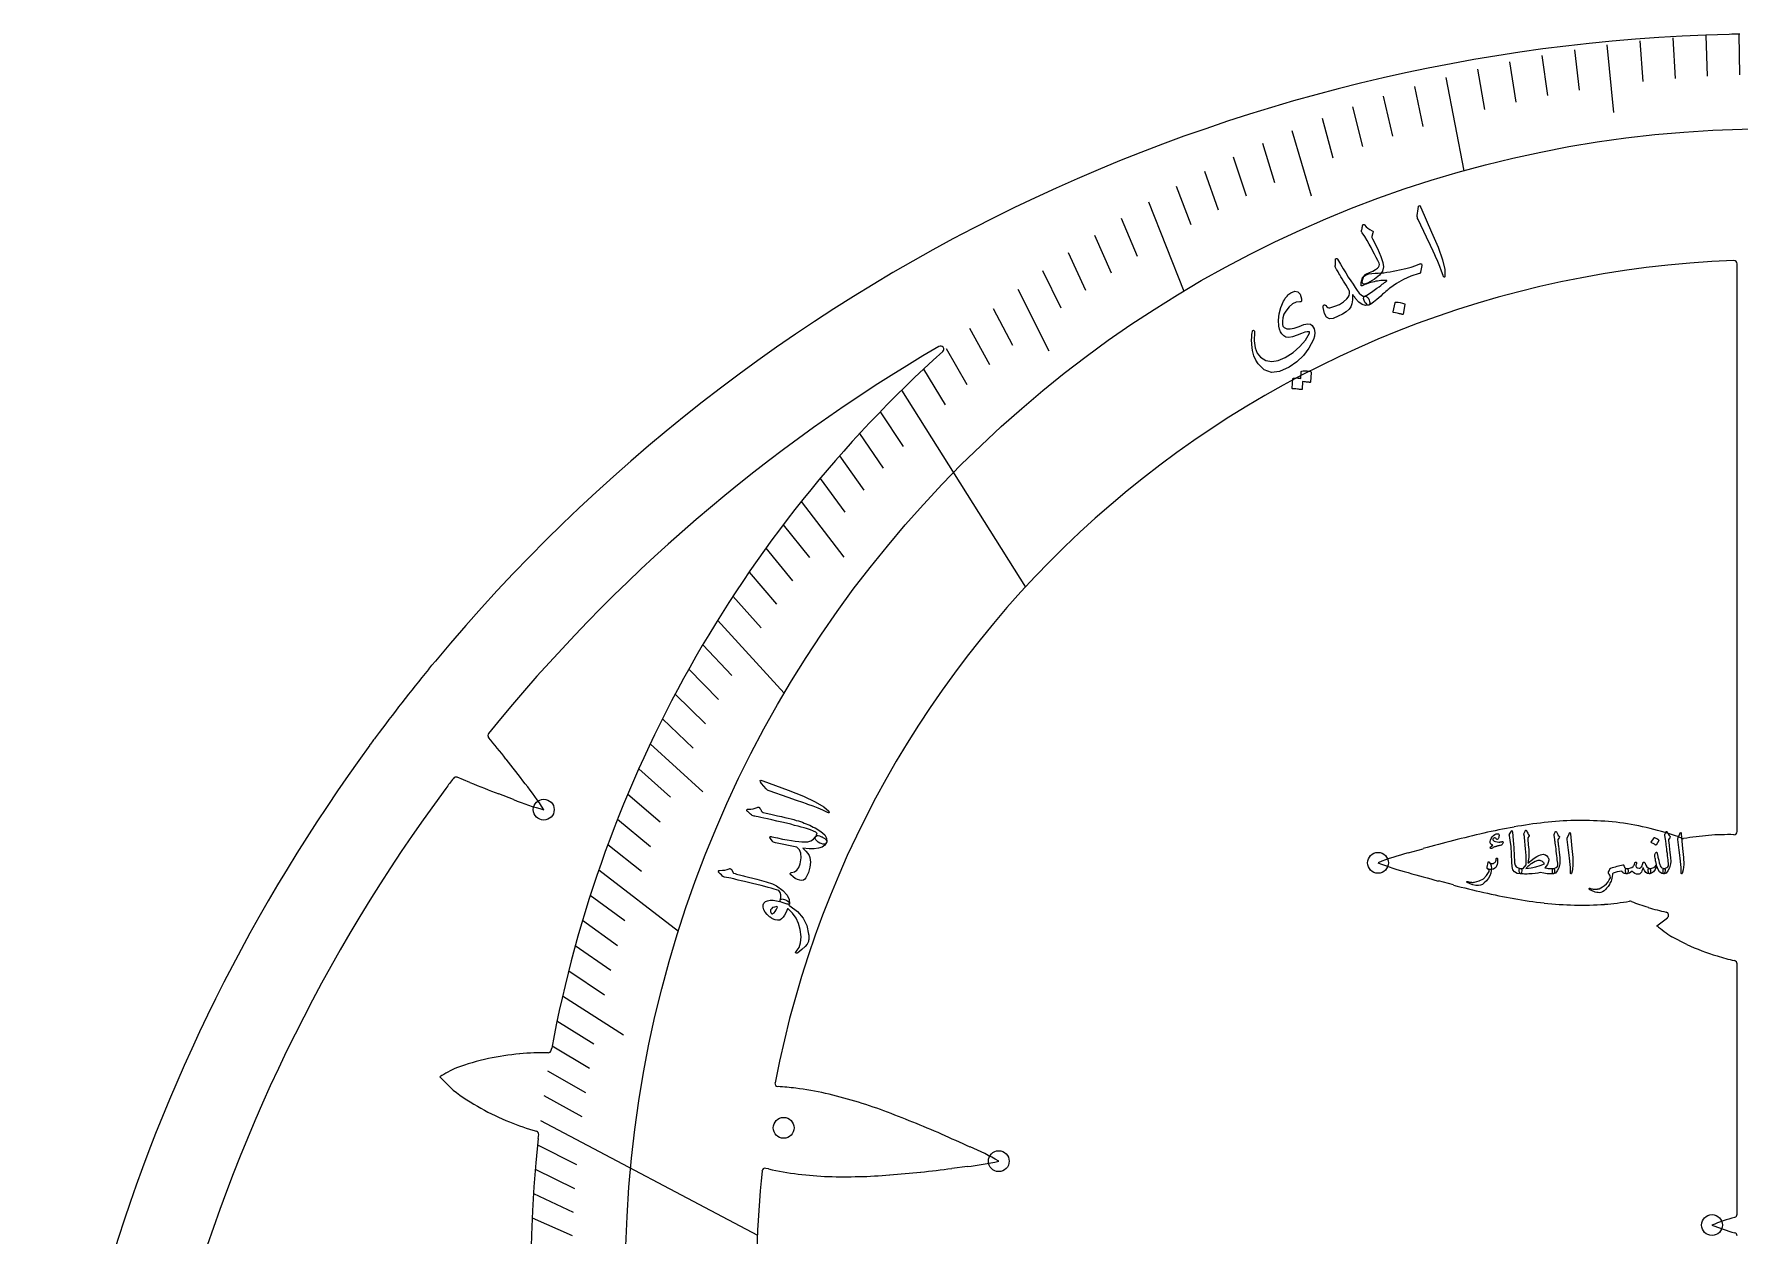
# Model space of a CAD drawing. Header units: millimetres. Extents: x -135 to 135, y -135 to 135.
# Drawn here: x -135 to -2.5, y 41.6 to 135 of the extents above; entities that cross this region are included whole.
import ezdxf

# ---------------------------------------------------------------- set-up
doc = ezdxf.new("R2010")
doc.units = ezdxf.units.MM
for name, color, linetype in [('CUT_INNER', 6, 'Continuous'), ('CUT_OUTER', 1, 'Continuous'), ('ENGRAVE', 7, 'Continuous'), ('ENGRAVE_FINE', 8, 'Continuous'), ('TEXT', 5, 'Continuous')]:
    doc.layers.add(name, color=color, linetype=linetype)

msp = doc.modelspace()

# ---------------------------------------------------------------- linework, layer by layer
at = {"layer": 'CUT_INNER'}
for points in [[(-2.7, 73.05), (-2.7, 117.14)], [(-101.16, 76.86), (-102.13, 77.26)], [(-97.75, 75.53), (-98.89, 75.97)], [(-28.25, 71.39), (-27.08, 71.72)], [(-24.73, 68.9), (-25.9, 69.21)], [(-8.95, 65.74), (-8.94, 65.74), (-8.12, 66.35)], [(-6.6, 64.28), (-7.77, 64.87), (-7.77, 64.87)], [(-2.7, 43.33), (-2.7, 62.78)], [(-94.82, 56.07), (-94.79, 56.23)], [(-95.84, 49.2), (-95.8, 49.51)], [(-77.96, 46.85), (-78.15, 46.89)], [(-62.5, 47.04), (-63.71, 46.88)]]:
    msp.add_lwpolyline(points, dxfattribs=at)
for centre, radius, start, end in [((0, 38.58), 78.87, 92.1504, 169.0686), ((-2.95, 117.14), 0.25, 0, 92.2852), ((-0.01, 0.01), 128.23, 120.3001, 141.0189), ((0, 38.58), 96.42, 131.9158, 169.4539), ((-64.58, 110.51), 0.25, 312.0123, 120.4102), ((-99.5, 80.52), 0.25, 141.1523, 219.2382), ((-173.24, 19.69), 95.34, 38.2252, 39.5216), ((-235.13, -29.41), 174.34, 37.5139, 38.3153), ((-38.95, 29.07), 79.65, 142.8442, 143.5451), ((-102.23, 77.03), 0.25, 67.6368, 142.9102), ((0, 0), 128.25, 143.4378, 185.9769), ((-46.3, 212.95), 146.73, 248.0479, 248.9981), ((-112.87, 63.87), 20.57, 31.927, 38.8045), ((-90.06, 94.63), 20.59, 248.0698, 254.9452), ((-4.62, -4.66), 79.59, 102.894, 104.6345), ((-11.27, 24.42), 49.76, 100.1423, 102.9022), ((-13.78, 38.47), 35.49, 96.3114, 100.1424), ((-14.62, 46.02), 27.9, 91.4676, 96.3029), ((-14.73, 50.11), 23.8, 85.7933, 91.4503), ((-14.6, 52.09), 21.82, 79.5531, 85.7719), ((-14.46, 52.87), 21.02, 72.9518, 79.543), ((-11.25, 62.38), 11, 67.2603, 74.4138), ((-2.95, 73.05), 0.25, 269.9557, 0), ((12.28, -69.63), 146.73, 104.6104, 105.5606), ((-6.9, 72.75), 0.25, 247.5212, 278.8774), ((-3.68, 54.65), 18.13, 93.8961, 100.1035), ((-3.36, 52.84), 19.97, 88.8271, 94.4605), ((-23.05, 51.48), 20.58, 104.6314, 111.5101), ((-23.06, 89.76), 20.57, 248.4891, 255.3671), ((19.58, 237.51), 174.34, 254.0764, 254.8778), ((-4.61, 145.94), 79.63, 255.3648, 257.1038), ((-11.26, 116.85), 49.79, 257.0956, 259.8528), ((-13.78, 102.8), 35.51, 259.8527, 263.6799), ((-14.23, 85.49), 18.13, 273.8961, 280.1035), ((-11.01, 67.39), 0.25, 67.5212, 98.8774), ((-6.66, 77.77), 11, 247.2603, 254.4138), ((-14.62, 95.24), 27.91, 263.6884, 268.5195), ((-14.73, 91.14), 23.81, 268.5367, 274.1902), ((-5.64, 79.3), 12.77, 251.8776, 258.3864), ((-8.27, 66.55), 0.25, 306.5074, 77.9167), ((1.96, 79.25), 17.36, 231.08, 235.9001), ((1.45, 82.06), 19.52, 245.6382, 253.0119), ((-0.38, 75.2), 12.43, 251.8033, 258.2887), ((-2.95, 62.78), 0.25, 0, 77.9167), ((-95.4, 35.27), 20.6, 95.2376, 102.0737), ((-95.42, 35.99), 19.88, 88.9759, 95.366), ((-95.07, 56.12), 0.25, 270.4399, 349.6289), ((-98.74, 46.66), 8.74, 113.2379, 122.8559), ((-96.27, 39.04), 16.73, 101.8553, 110.7119), ((-90.71, 65.76), 17.36, 222.6425, 227.4626), ((-77.2, 53.49), 0.25, 168.9258, 267.331), ((-77.74, 39.83), 13.42, 81.8286, 87.7182), ((-79.02, 27.78), 25.53, 77.5573, 82.8289), ((-92.24, 66.22), 16.72, 232.3938, 241.2451), ((-80.24, 22.3), 31.14, 73.1995, 77.5444), ((-83.23, 12.41), 41.47, 69.9023, 73.1955), ((-90.31, 69.57), 20.59, 241.0279, 247.868), ((-90.56, 68.86), 19.84, 247.7352, 254.1449), ((-90.19, -6.63), 61.74, 67.6727, 69.9063), ((-107.4, -48.6), 107.11, 66.3903, 67.6867), ((0, 38.58), 96.42, 173.6723, 243.2817), ((-96.05, 49.53), 0.25, 353.497, 72.6851), ((-134.19, -110.27), 174.34, 65.6389, 66.4403), ((-70.34, 29.62), 20.58, 60.0543, 66.9287), ((-0.01, 38.58), 78.86, 174.1044, 191.9576), ((-78.21, 46.65), 0.25, 75.794, 174.1992), ((-72.75, 70.07), 23.8, 257.3558, 263.0128), ((-72.26, 74.14), 27.9, 263.0301, 267.8654), ((-74.72, 125.73), 79.59, 274.4565, 276.197), ((-81.9, 192.48), 146.73, 276.1729, 277.1231), ((-64.72, 67.5), 20.58, 276.194, 283.0726), ((-71.98, 81.73), 35.49, 267.8739, 271.7049), ((-72.4, 95.99), 49.76, 271.7048, 274.4647), ((1.22, 27.98), 15.65, 105.1974, 112.0555), ((1.22, 56.99), 15.65, 247.9445, 254.8026), ((-2.95, 43.33), 0.25, 286.3304, 0), ((-2.95, 41.65), 0.25, 360, 73.6696)]:
    msp.add_arc(centre, radius, start, end, dxfattribs=at)
at = {"layer": 'CUT_OUTER'}
msp.add_lwpolyline([(-104.36, 85.64), (-104.34, 85.67), (-104.09, 85.96), (-103.83, 86.28)], dxfattribs=at)
for centre, radius, start, end in [((0, 0), 135, 91.4066, 140.2738), ((716.92, -33368.98), 33511.68, 91.230085, 91.231502), ((0, 0), 135, 140.625, 143.4375), ((0, 0), 135, 143.7894, 182.8128), ((39268.33, -28936.72), 48913.44, 143.61312, 143.614092)]:
    msp.add_arc(centre, radius, start, end, dxfattribs=at)
at = {"layer": 'ENGRAVE'}
for points in [[(-25.32, 131.62), (-23.93, 124.35)], [(-48.43, 121.95), (-45.68, 115.02)], [(-67.61, 107.32), (-57.98, 92.04)], [(-81.91, 89.46), (-76.72, 83.79)], [(-91.13, 70.08), (-84.94, 65.32)], [(-95.67, 50.62), (-78.81, 41.7)]]:
    msp.add_lwpolyline(points, dxfattribs=at)
for centre, radius in [((0, 38.58), 89.05), ((-95.41, 74.75), 0.81), ((-30.6, 70.62), 0.81), ((-76.77, 50.04), 0.81), ((-60.06, 47.45), 0.81), ((-4.65, 42.49), 0.81)]:
    msp.add_circle(centre, radius, dxfattribs=at)
at = {"layer": 'ENGRAVE_FINE'}
for points in [[(-12.81, 134.15), (-12.31, 128.9)], [(-10.26, 134.45), (-10.02, 131.3)], [(-7.7, 134.69), (-7.52, 131.54)], [(-5.14, 134.86), (-5.02, 131.71)], [(-2.57, 134.97), (-2.51, 131.81)], [(-20.37, 132.82), (-19.89, 129.7)], [(-17.86, 133.33), (-17.44, 130.2)], [(-15.34, 133.77), (-14.98, 130.63)], [(-22.86, 132.25), (-22.32, 129.13)], [(-30.19, 130.15), (-29.47, 127.06)], [(-27.77, 130.92), (-27.11, 127.81)], [(-32.58, 129.33), (-31.8, 126.25)], [(-37.28, 127.5), (-35.79, 122.42)], [(-34.94, 128.45), (-34.11, 125.38)], [(-39.58, 126.5), (-38.63, 123.46)], [(-41.85, 125.45), (-40.84, 122.42)], [(-44.08, 124.33), (-43.01, 121.33)], [(-46.28, 123.17), (-45.15, 120.18)], [(-50.55, 120.69), (-49.31, 117.74)], [(-52.63, 119.37), (-51.33, 116.44)], [(-54.66, 118.01), (-53.31, 115.1)], [(-56.65, 116.61), (-55.24, 113.72)], [(-58.59, 115.16), (-56.16, 110.38)], [(-60.49, 113.67), (-58.98, 110.82)], [(-62.34, 112.14), (-60.78, 109.32)], [(-64.15, 110.57), (-62.53, 107.78)], [(-65.9, 108.96), (-64.23, 106.2)], [(-69.27, 105.65), (-67.49, 102.94)], [(-70.88, 103.95), (-69.05, 101.27)], [(-72.43, 102.22), (-70.55, 99.57)], [(-73.94, 100.47), (-72.01, 97.84)], [(-75.4, 98.68), (-72.1, 94.36)], [(-76.8, 96.88), (-74.77, 94.32)], [(-78.15, 95.05), (-76.08, 92.53)], [(-79.46, 93.2), (-77.33, 90.71)], [(-80.71, 91.34), (-78.53, 88.88)], [(-83.05, 87.56), (-80.79, 85.17)], [(-84.15, 85.65), (-81.84, 83.3)], [(-85.2, 83.73), (-82.84, 81.42)], [(-86.19, 81.8), (-83.79, 79.52)], [(-87.14, 79.86), (-83.06, 76.13)], [(-88.03, 77.91), (-85.55, 75.72)], [(-88.88, 75.96), (-86.36, 73.8)], [(-89.68, 74), (-87.11, 71.89)], [(-90.43, 72.04), (-87.82, 69.97)], [(-91.79, 68.12), (-89.1, 66.13)], [(-92.39, 66.16), (-89.67, 64.21)], [(-92.96, 64.2), (-90.2, 62.29)], [(-93.47, 62.24), (-90.68, 60.38)], [(-93.95, 60.29), (-89.22, 57.26)], [(-94.38, 58.34), (-91.51, 56.57)], [(-94.76, 56.4), (-91.86, 54.67)], [(-95.11, 54.46), (-92.17, 52.79)], [(-95.41, 52.54), (-92.45, 50.91)], [(-95.89, 48.71), (-92.87, 47.18)], [(-96.07, 46.82), (-93.02, 45.33)], [(-96.21, 44.93), (-93.13, 43.49)], [(-96.32, 43.05), (-93.21, 41.67)]]:
    msp.add_lwpolyline(points, dxfattribs=at)
at = {"layer": 'TEXT'}
for points in [[(-27.49, 121.42), (-27.46, 121.59), (-27.42, 121.67), (-27.35, 121.64), (-27.27, 121.51), (-26.43, 119.59), (-25.92, 118.42), (-25.58, 117.45), (-25.41, 116.71), (-25.4, 116.18), (-25.41, 116.13), (-25.43, 116.1), (-25.45, 116.09), (-25.47, 116.1), (-25.49, 116.12), (-25.51, 116.15), (-25.53, 116.19), (-25.54, 116.23), (-25.66, 116.58), (-25.8, 116.94), (-25.96, 117.33), (-26.14, 117.72), (-26.19, 117.83), (-26.32, 118.11), (-26.53, 118.56), (-26.82, 119.2), (-27.49, 120.59), (-27.52, 120.67), (-27.54, 120.74), (-27.55, 120.81), (-27.55, 120.88)], [(-30.52, 117.19), (-30.62, 117.41), (-30.74, 117.64), (-30.86, 117.88), (-30.99, 118.13), (-31.13, 118.4), (-31.28, 118.67), (-31.44, 118.96), (-31.61, 119.26), (-31.84, 119.54), (-31.86, 119.59), (-31.87, 119.63), (-31.87, 119.67), (-31.87, 119.71), (-31.87, 119.74), (-31.86, 119.77), (-31.85, 119.81), (-31.84, 119.85), (-31.83, 119.91), (-31.82, 119.97), (-31.8, 120.04), (-31.79, 120.12), (-31.78, 120.15), (-31.77, 120.17), (-31.75, 120.18), (-31.73, 120.2), (-31.71, 120.2), (-31.69, 120.19), (-31.67, 120.18), (-31.65, 120.16), (-31.53, 120.02), (-31.39, 119.9), (-31.23, 119.8), (-31.06, 119.7), (-31.01, 119.68), (-30.98, 119.64), (-30.97, 119.6), (-30.99, 119.55), (-31.07, 119.25), (-31.07, 119.22), (-31.07, 119.18), (-31.05, 119.13), (-31.03, 119.08), (-30.64, 118.33), (-30.37, 117.72), (-30.21, 117.25), (-30.16, 116.9), (-30.24, 116.57), (-30.48, 116.25), (-30.87, 115.94), (-31.42, 115.64), (-31.64, 115.57), (-31.77, 115.59), (-31.82, 115.71), (-31.78, 115.94), (-31.77, 115.97), (-31.76, 116), (-31.75, 116.03), (-31.74, 116.06), (-31.73, 116.08), (-31.72, 116.11), (-31.72, 116.14), (-31.71, 116.17), (-31.68, 116.22), (-31.65, 116.27), (-31.6, 116.31), (-31.54, 116.34), (-31.26, 116.46), (-31.01, 116.58), (-30.8, 116.69), (-30.64, 116.81), (-30.55, 116.89), (-30.5, 116.98), (-30.49, 117.08), (-30.52, 117.19)], [(-31.61, 114.63), (-31.55, 114.62), (-31.48, 114.6), (-31.43, 114.55), (-31.37, 114.49), (-31.32, 114.4), (-31.28, 114.31), (-31.25, 114.22), (-31.24, 114.14), (-31.24, 114.06), (-31.25, 113.99), (-31.28, 113.95), (-31.32, 113.92), (-31.58, 113.89), (-31.84, 113.97), (-32.1, 114.17), (-32.37, 114.48), (-32.41, 114.54), (-32.44, 114.59), (-32.47, 114.63), (-32.5, 114.66), (-32.52, 114.69), (-32.53, 114.71), (-32.54, 114.72), (-32.54, 114.72), (-32.56, 114.74), (-32.58, 114.74), (-32.59, 114.73), (-32.59, 114.69), (-32.59, 114.34), (-32.63, 114.04), (-32.72, 113.8), (-32.85, 113.62), (-33.07, 113.42), (-33.35, 113.24), (-33.68, 113.07), (-34.07, 112.9), (-34.36, 112.87), (-34.59, 113), (-34.76, 113.29), (-34.86, 113.76), (-34.87, 113.82), (-34.86, 113.87), (-34.84, 113.91), (-34.81, 113.94), (-34.77, 113.95), (-34.73, 113.95), (-34.69, 113.93), (-34.65, 113.89), (-34.57, 113.81), (-34.49, 113.75), (-34.41, 113.73), (-34.33, 113.73), (-33.94, 113.84), (-33.59, 113.99), (-33.28, 114.18), (-33.01, 114.41), (-32.91, 114.54), (-32.84, 114.68), (-32.81, 114.84), (-32.81, 115.02), (-32.84, 115.08), (-32.93, 115.24), (-33.07, 115.48), (-33.28, 115.8), (-33.38, 115.98), (-33.48, 116.14), (-33.56, 116.28), (-33.64, 116.4), (-33.7, 116.51), (-33.75, 116.59), (-33.8, 116.66), (-33.83, 116.71), (-33.87, 116.79), (-33.9, 116.86), (-33.92, 116.93), (-33.92, 116.99), (-33.91, 117.06), (-33.91, 117.14), (-33.91, 117.2), (-33.91, 117.27), (-33.9, 117.32), (-33.9, 117.37), (-33.9, 117.42), (-33.9, 117.46), (-33.9, 117.49), (-33.89, 117.52), (-33.87, 117.53), (-33.84, 117.55), (-33.81, 117.55), (-33.78, 117.54), (-33.76, 117.52), (-33.74, 117.5), (-33.52, 117.12), (-33.31, 116.76), (-33.1, 116.43), (-32.91, 116.11), (-32.72, 115.82), (-32.54, 115.55), (-32.37, 115.3), (-32.21, 115.07), (-32.05, 114.86), (-31.89, 114.71), (-31.75, 114.64), (-31.61, 114.63)], [(-30.81, 116.42), (-30.59, 116.42), (-30.37, 116.43), (-30.14, 116.45), (-29.9, 116.48), (-29.66, 116.52), (-29.42, 116.56), (-29.17, 116.61), (-28.92, 116.66), (-28.43, 116.78), (-28.01, 116.89), (-27.65, 117.02), (-27.35, 117.14), (-27.31, 117.15), (-27.28, 117.16), (-27.26, 117.15), (-27.23, 117.13), (-27.22, 117.1), (-27.2, 117.07), (-27.2, 117.04), (-27.2, 117.01), (-27.29, 116.5), (-27.3, 116.45), (-27.33, 116.42), (-27.36, 116.4), (-27.4, 116.39), (-28.04, 116.17), (-28.63, 115.91), (-29.17, 115.61), (-29.67, 115.26), (-29.7, 115.24), (-29.74, 115.2), (-29.8, 115.15), (-29.89, 115.08), (-29.99, 114.99), (-30.1, 114.89), (-30.24, 114.77), (-30.39, 114.63), (-30.69, 114.36), (-30.94, 114.16), (-31.15, 114.01), (-31.32, 113.92), (-31.37, 113.92), (-31.43, 113.95), (-31.5, 114.02), (-31.59, 114.12), (-31.68, 114.3), (-31.72, 114.45), (-31.69, 114.56), (-31.61, 114.63), (-31.46, 114.71), (-31.26, 114.84), (-31, 115.02), (-30.68, 115.24), (-30.52, 115.36), (-30.39, 115.46), (-30.27, 115.55), (-30.16, 115.62), (-30.09, 115.68), (-30.03, 115.72), (-29.99, 115.75), (-29.97, 115.76), (-29.97, 115.77), (-29.96, 115.77), (-29.96, 115.78), (-29.95, 115.78), (-29.95, 115.79), (-29.95, 115.79), (-29.94, 115.79), (-29.94, 115.79), (-29.92, 115.81), (-29.91, 115.83), (-29.92, 115.84), (-29.95, 115.84), (-30.05, 115.85), (-30.16, 115.85), (-30.28, 115.85), (-30.39, 115.84), (-30.51, 115.82), (-30.64, 115.8), (-30.76, 115.78), (-30.9, 115.75), (-31.03, 115.72), (-31.15, 115.69), (-31.27, 115.65), (-31.4, 115.61), (-31.51, 115.57), (-31.62, 115.53), (-31.73, 115.48), (-31.83, 115.44), (-31.86, 115.43), (-31.88, 115.43), (-31.9, 115.44), (-31.91, 115.47), (-31.91, 115.52), (-31.91, 115.56), (-31.91, 115.61), (-31.91, 115.66), (-31.9, 115.71), (-31.89, 115.76), (-31.88, 115.82), (-31.86, 115.87), (-31.83, 115.98), (-31.79, 116.07), (-31.74, 116.14), (-31.68, 116.19), (-31.52, 116.29), (-31.32, 116.35), (-31.09, 116.4), (-30.81, 116.42)], [(-36.67, 114.19), (-36.96, 114.15), (-37.24, 114.02), (-37.51, 113.79), (-37.77, 113.47), (-37.91, 113.22), (-37.99, 112.95), (-38.03, 112.68), (-38.01, 112.39), (-38, 112.34), (-37.98, 112.29), (-37.94, 112.25), (-37.9, 112.2), (-37.69, 112.1), (-37.43, 112.08), (-37.11, 112.14), (-36.73, 112.28), (-36.35, 112.42), (-36.06, 112.48), (-35.84, 112.46), (-35.72, 112.35), (-35.57, 112.08), (-35.51, 111.8), (-35.52, 111.53), (-35.6, 111.26), (-35.96, 110.6), (-36.39, 110.02), (-36.91, 109.53), (-37.51, 109.11), (-38.24, 108.78), (-38.88, 108.71), (-39.44, 108.9), (-39.92, 109.36), (-40.1, 109.65), (-40.24, 110), (-40.35, 110.41), (-40.41, 110.88), (-40.41, 111.01), (-40.42, 111.14), (-40.42, 111.27), (-40.41, 111.4), (-40.4, 111.52), (-40.39, 111.64), (-40.38, 111.77), (-40.36, 111.89), (-40.34, 111.94), (-40.32, 111.97), (-40.28, 111.98), (-40.24, 111.97), (-40.21, 111.94), (-40.19, 111.91), (-40.18, 111.87), (-40.18, 111.83), (-40.21, 111.17), (-40.15, 110.62), (-39.98, 110.2), (-39.72, 109.89), (-39.31, 109.64), (-38.85, 109.55), (-38.36, 109.63), (-37.82, 109.86), (-37.19, 110.26), (-36.66, 110.71), (-36.24, 111.2), (-35.92, 111.75), (-35.91, 111.79), (-35.91, 111.82), (-35.93, 111.85), (-35.97, 111.86), (-36.09, 111.86), (-36.29, 111.82), (-36.55, 111.73), (-36.89, 111.59), (-37.23, 111.47), (-37.52, 111.42), (-37.75, 111.44), (-37.92, 111.54), (-38.06, 111.69), (-38.16, 111.87), (-38.24, 112.07), (-38.3, 112.29), (-38.33, 112.77), (-38.28, 113.25), (-38.15, 113.74), (-37.93, 114.23), (-37.86, 114.35), (-37.8, 114.46), (-37.73, 114.56), (-37.66, 114.64), (-37.59, 114.72), (-37.52, 114.79), (-37.45, 114.84), (-37.38, 114.89), (-37.07, 115.01), (-36.82, 114.97), (-36.64, 114.77), (-36.53, 114.42), (-36.53, 114.31), (-36.55, 114.24), (-36.6, 114.2), (-36.67, 114.19)], [(-29.27, 114.12), (-29.27, 114.13), (-29.26, 114.14), (-29.24, 114.15), (-29.22, 114.16), (-29.04, 114.15), (-28.87, 114.13), (-28.7, 114.09), (-28.54, 114.04), (-28.52, 114.02), (-28.51, 114.01), (-28.51, 113.99), (-28.51, 113.97), (-28.64, 113.23), (-28.65, 113.22), (-28.66, 113.21), (-28.69, 113.2), (-28.72, 113.21), (-28.75, 113.22), (-28.79, 113.23), (-28.85, 113.25), (-28.92, 113.26), (-29.01, 113.28), (-29.12, 113.3), (-29.25, 113.33), (-29.39, 113.35), (-29.41, 113.36), (-29.42, 113.37), (-29.43, 113.38), (-29.42, 113.4)], [(-36.56, 108.77), (-36.55, 108.78), (-36.54, 108.79), (-36.53, 108.8), (-36.51, 108.81), (-36.42, 108.82), (-36.34, 108.83), (-36.25, 108.83), (-36.17, 108.82), (-36.09, 108.82), (-36, 108.8), (-35.92, 108.79), (-35.84, 108.77), (-35.82, 108.76), (-35.8, 108.74), (-35.8, 108.72), (-35.8, 108.7), (-35.84, 107.95), (-35.85, 107.94), (-35.86, 107.93), (-35.88, 107.93), (-35.91, 107.93), (-35.94, 107.94), (-35.97, 107.95), (-36.02, 107.95), (-36.08, 107.96), (-36.15, 107.96), (-36.24, 107.97), (-36.34, 107.98), (-36.46, 107.99), (-36.49, 107.4), (-36.49, 107.38), (-36.51, 107.37), (-36.53, 107.37), (-36.56, 107.37), (-36.59, 107.38), (-36.63, 107.38), (-36.69, 107.39), (-36.77, 107.4), (-36.86, 107.41), (-36.97, 107.42), (-37.09, 107.43), (-37.23, 107.44), (-37.25, 107.44), (-37.26, 107.45), (-37.26, 107.46), (-37.26, 107.48), (-37.21, 108.21), (-37.21, 108.22), (-37.2, 108.24), (-37.18, 108.25), (-37.16, 108.26), (-37.09, 108.27), (-37.02, 108.27), (-36.95, 108.28), (-36.88, 108.28), (-36.81, 108.27), (-36.74, 108.26), (-36.67, 108.25), (-36.6, 108.23)], [(-78.48, 76.77), (-78.58, 76.92), (-78.6, 77.01), (-78.54, 77.03), (-78.39, 77), (-76.43, 76.26), (-75.24, 75.8), (-74.31, 75.37), (-73.66, 74.98), (-73.27, 74.62), (-73.24, 74.57), (-73.23, 74.54), (-73.24, 74.52), (-73.26, 74.51), (-73.29, 74.51), (-73.33, 74.52), (-73.36, 74.53), (-73.41, 74.55), (-73.74, 74.71), (-74.1, 74.86), (-74.48, 75.02), (-74.89, 75.16), (-75, 75.2), (-75.29, 75.3), (-75.77, 75.47), (-76.42, 75.7), (-77.89, 76.2), (-77.97, 76.23), (-78.03, 76.27), (-78.09, 76.31), (-78.13, 76.36)], [(-79.58, 74.61), (-79.61, 74.64), (-79.63, 74.67), (-79.63, 74.71), (-79.63, 74.74), (-79.61, 74.76), (-79.59, 74.78), (-79.55, 74.79), (-79.52, 74.8), (-79.33, 74.8), (-79.15, 74.82), (-78.98, 74.86), (-78.83, 74.93), (-78.77, 74.95), (-78.71, 74.94), (-78.66, 74.91), (-78.61, 74.85), (-78.59, 74.82), (-78.57, 74.78), (-78.55, 74.75), (-78.53, 74.71), (-78.51, 74.67), (-78.49, 74.64), (-78.46, 74.6), (-78.44, 74.57), (-78.37, 74.54), (-78.14, 74.48), (-77.76, 74.39), (-77.24, 74.28), (-76.95, 74.21), (-76.68, 74.15), (-76.43, 74.09), (-76.2, 74.03), (-75.98, 73.98), (-75.79, 73.92), (-75.61, 73.87), (-75.46, 73.82), (-75.31, 73.77), (-75.17, 73.71), (-75.03, 73.66), (-74.89, 73.6), (-74.75, 73.54), (-74.61, 73.47), (-74.47, 73.4), (-74.33, 73.33), (-73.88, 73.05), (-73.58, 72.79), (-73.43, 72.53), (-73.42, 72.28), (-73.47, 72.17), (-73.53, 72.1), (-73.62, 72.07), (-73.74, 72.07), (-73.86, 72.11), (-73.97, 72.15), (-74.08, 72.22), (-74.18, 72.31), (-74.27, 72.41), (-74.31, 72.5), (-74.33, 72.57), (-74.3, 72.64), (-74.27, 72.69), (-74.25, 72.73), (-74.23, 72.77), (-74.21, 72.81), (-74.2, 72.84), (-74.19, 72.86), (-74.18, 72.89), (-74.18, 72.91), (-74.28, 72.99), (-74.45, 73.09), (-74.69, 73.18), (-75, 73.29), (-75.18, 73.34), (-75.4, 73.4), (-75.64, 73.46), (-75.92, 73.53), (-76.22, 73.61), (-76.55, 73.69), (-76.91, 73.77), (-77.3, 73.86), (-77.68, 73.95), (-78.02, 74.03), (-78.31, 74.09), (-78.55, 74.15), (-78.75, 74.19), (-78.9, 74.22), (-79.01, 74.24), (-79.06, 74.25), (-79.14, 74.27), (-79.21, 74.3), (-79.28, 74.35), (-79.35, 74.41), (-79.39, 74.45), (-79.42, 74.48), (-79.45, 74.51), (-79.48, 74.53), (-79.51, 74.56), (-79.53, 74.58), (-79.56, 74.6), (-79.58, 74.61)], [(-21.04, 71.98), (-21.1, 71.97), (-21.15, 71.96), (-21.2, 71.95), (-21.25, 71.94), (-21.29, 71.93), (-21.33, 71.92), (-21.36, 71.91), (-21.39, 71.9), (-21.42, 71.89), (-21.45, 71.88), (-21.49, 71.86), (-21.54, 71.85), (-21.59, 71.83), (-21.65, 71.8), (-21.71, 71.77), (-21.78, 71.74), (-21.81, 71.73), (-21.83, 71.73), (-21.85, 71.74), (-21.87, 71.76), (-21.88, 71.81), (-21.85, 71.86), (-21.79, 71.92), (-21.69, 71.99), (-21.76, 72.03), (-21.82, 72.08), (-21.86, 72.13), (-21.88, 72.18), (-21.89, 72.28), (-21.86, 72.39), (-21.81, 72.51), (-21.72, 72.64), (-21.63, 72.75), (-21.52, 72.83), (-21.42, 72.88), (-21.31, 72.88), (-21.25, 72.87), (-21.21, 72.84), (-21.19, 72.79), (-21.19, 72.73), (-21.2, 72.66), (-21.22, 72.6), (-21.24, 72.54), (-21.27, 72.49), (-21.3, 72.45), (-21.33, 72.43), (-21.36, 72.44), (-21.38, 72.46), (-21.41, 72.5), (-21.44, 72.53), (-21.48, 72.54), (-21.52, 72.55), (-21.56, 72.55), (-21.6, 72.54), (-21.64, 72.52), (-21.66, 72.5), (-21.68, 72.46), (-21.69, 72.43), (-21.68, 72.4), (-21.66, 72.38), (-21.57, 72.31), (-21.47, 72.27), (-21.35, 72.24), (-21.21, 72.22), (-21.19, 72.22), (-21.18, 72.22), (-21.17, 72.23), (-21.15, 72.23), (-21.13, 72.23), (-21.11, 72.24), (-21.09, 72.24), (-21.07, 72.25), (-21.04, 72.25), (-21.02, 72.25), (-21, 72.26), (-20.98, 72.26), (-20.97, 72.27), (-20.96, 72.27), (-20.94, 72.27), (-20.93, 72.27), (-20.92, 72.27), (-20.9, 72.26), (-20.89, 72.25), (-20.88, 72.24), (-20.87, 72.22), (-20.87, 72.21), (-20.87, 72.2), (-20.87, 72.19), (-20.92, 72.1), (-20.96, 72.04), (-21, 72), (-21.04, 71.98)], [(-20.23, 73.09), (-20.22, 73.11), (-20.21, 73.12), (-20.21, 73.12), (-20.2, 73.12), (-20.19, 73.11), (-20.18, 73.1), (-20.17, 73.07), (-20.16, 73.02), (-20.12, 72.68), (-20.09, 72.36), (-20.07, 72.07), (-20.05, 71.8), (-20.04, 71.57), (-20.03, 71.36), (-20.02, 71.18), (-20.01, 71.03), (-20, 70.89), (-20, 70.78), (-19.99, 70.7), (-19.99, 70.63), (-19.95, 70.45), (-19.86, 70.31), (-19.72, 70.22), (-19.53, 70.18), (-19.48, 70.17), (-19.44, 70.13), (-19.43, 70.08), (-19.43, 70.01), (-19.45, 69.9), (-19.48, 69.83), (-19.5, 69.78), (-19.53, 69.76), (-19.8, 69.8), (-19.99, 69.91), (-20.12, 70.08), (-20.18, 70.33), (-20.18, 70.45), (-20.19, 70.56), (-20.2, 70.68), (-20.21, 70.8), (-20.21, 70.92), (-20.22, 71.04), (-20.22, 71.16), (-20.23, 71.28), (-20.24, 71.51), (-20.25, 71.72), (-20.26, 71.9), (-20.28, 72.06), (-20.3, 72.21), (-20.33, 72.38), (-20.36, 72.55), (-20.39, 72.74), (-20.4, 72.77), (-20.4, 72.8), (-20.39, 72.83), (-20.38, 72.85)], [(-17.99, 69.88), (-18.17, 69.82), (-18.38, 69.79), (-18.61, 69.76), (-18.87, 69.76), (-19, 69.75), (-19.12, 69.75), (-19.22, 69.75), (-19.31, 69.76), (-19.38, 69.76), (-19.45, 69.76), (-19.49, 69.76), (-19.53, 69.76), (-19.55, 69.77), (-19.56, 69.8), (-19.58, 69.83), (-19.6, 69.87), (-19.63, 70), (-19.63, 70.1), (-19.6, 70.16), (-19.53, 70.18), (-19.33, 70.19), (-19.08, 70.46), (-19.08, 70.69), (-19.08, 70.92), (-19.09, 71.18), (-19.11, 71.44), (-19.13, 71.71), (-19.16, 72), (-19.19, 72.29), (-19.22, 72.6), (-19.23, 72.64), (-19.23, 72.68), (-19.24, 72.72), (-19.24, 72.75), (-19.24, 72.77), (-19.25, 72.79), (-19.25, 72.81), (-19.26, 72.82), (-19.26, 72.86), (-19.24, 72.93), (-19.2, 73.02), (-19.15, 73.13), (-19.14, 73.15), (-19.13, 73.15), (-19.12, 73.16), (-19.11, 73.16), (-19.1, 73.16), (-19.09, 73.15), (-19.08, 73.14), (-19.07, 73.13), (-19.02, 73.01), (-18.97, 72.92), (-18.93, 72.84), (-18.88, 72.78), (-18.86, 72.76), (-18.85, 72.73), (-18.86, 72.7), (-18.88, 72.66), (-18.96, 72.56), (-18.97, 72.54), (-18.97, 72.52), (-18.97, 72.49), (-18.97, 72.46), (-18.92, 72.02), (-18.89, 71.65), (-18.87, 71.36), (-18.87, 71.13), (-18.88, 71.09), (-18.88, 71.04), (-18.89, 70.98), (-18.9, 70.92), (-18.91, 70.85), (-18.93, 70.77), (-18.94, 70.68), (-18.96, 70.59), (-18.69, 70.8), (-18.46, 70.98), (-18.27, 71.11), (-18.11, 71.19), (-17.98, 71.25), (-17.86, 71.28), (-17.76, 71.29), (-17.68, 71.28), (-17.58, 71.24), (-17.49, 71.17), (-17.41, 71.07), (-17.34, 70.95), (-17.33, 70.93), (-17.32, 70.9), (-17.32, 70.86), (-17.33, 70.82), (-17.37, 70.65), (-17.44, 70.5), (-17.53, 70.36), (-17.64, 70.24), (-17.56, 70.22), (-17.47, 70.2), (-17.39, 70.19), (-17.3, 70.18), (-17.22, 70.17), (-17.14, 70.17), (-17.06, 70.17), (-16.98, 70.18), (-16.95, 70.18), (-16.92, 70.16), (-16.91, 70.14), (-16.89, 70.1), (-16.88, 70.01), (-16.88, 69.94), (-16.88, 69.89), (-16.9, 69.84), (-16.92, 69.81), (-16.94, 69.78), (-16.96, 69.77), (-16.98, 69.76), (-17.21, 69.76), (-17.46, 69.77), (-17.71, 69.81), (-17.99, 69.88)], [(-16.91, 72.81), (-16.88, 72.89), (-16.85, 72.95), (-16.84, 72.99), (-16.83, 73.02), (-16.82, 73.04), (-16.81, 73.05), (-16.79, 73.06), (-16.78, 73.06), (-16.76, 73.06), (-16.75, 73.05), (-16.74, 73.04), (-16.73, 73.02), (-16.69, 72.92), (-16.64, 72.83), (-16.59, 72.75), (-16.53, 72.68), (-16.51, 72.66), (-16.51, 72.63), (-16.51, 72.61), (-16.53, 72.57), (-16.64, 72.43), (-16.63, 72.37), (-16.62, 72.3), (-16.62, 72.24), (-16.61, 72.18), (-16.6, 72.12), (-16.59, 72.06), (-16.59, 72.01), (-16.58, 71.95), (-16.52, 71.43), (-16.48, 71.03), (-16.46, 70.73), (-16.47, 70.55), (-16.56, 70.23), (-16.68, 69.99), (-16.82, 69.83), (-16.98, 69.76), (-16.99, 69.76), (-16.99, 69.76), (-17, 69.76), (-17, 69.76), (-17.03, 69.79), (-17.05, 69.85), (-17.05, 69.94), (-17.05, 70.07), (-17.05, 70.12), (-17.03, 70.15), (-17.01, 70.17), (-16.98, 70.18), (-16.87, 70.2), (-16.77, 70.25), (-16.69, 70.31), (-16.63, 70.39), (-16.64, 70.49), (-16.64, 70.6), (-16.65, 70.72), (-16.67, 70.86), (-16.68, 71), (-16.7, 71.17), (-16.72, 71.34), (-16.75, 71.53), (-16.77, 71.71), (-16.79, 71.87), (-16.81, 72.02), (-16.83, 72.14), (-16.84, 72.25), (-16.85, 72.34), (-16.86, 72.42), (-16.87, 72.47), (-16.91, 72.73), (-16.91, 72.76), (-16.91, 72.78), (-16.91, 72.8), (-16.91, 72.81)], [(-15.76, 72.86), (-15.72, 72.95), (-15.68, 72.98), (-15.66, 72.95), (-15.64, 72.87), (-15.53, 71.74), (-15.47, 71.04), (-15.45, 70.49), (-15.49, 70.07), (-15.57, 69.8), (-15.59, 69.77), (-15.6, 69.76), (-15.61, 69.76), (-15.62, 69.77), (-15.63, 69.78), (-15.64, 69.8), (-15.64, 69.82), (-15.64, 69.85), (-15.64, 70.05), (-15.65, 70.26), (-15.67, 70.48), (-15.7, 70.72), (-15.7, 70.78), (-15.72, 70.95), (-15.75, 71.22), (-15.79, 71.6), (-15.9, 72.44), (-15.9, 72.48), (-15.9, 72.52), (-15.89, 72.56), (-15.88, 72.59)], [(-8.31, 72.81), (-8.28, 72.89), (-8.25, 72.95), (-8.23, 72.99), (-8.22, 73.02), (-8.22, 73.04), (-8.21, 73.05), (-8.19, 73.06), (-8.18, 73.06), (-8.16, 73.06), (-8.15, 73.05), (-8.14, 73.04), (-8.13, 73.02), (-8.09, 72.92), (-8.04, 72.83), (-7.99, 72.75), (-7.93, 72.68), (-7.91, 72.66), (-7.91, 72.63), (-7.91, 72.61), (-7.93, 72.57), (-8.03, 72.43), (-8.03, 72.37), (-8.02, 72.3), (-8.01, 72.24), (-8.01, 72.18), (-8, 72.12), (-7.99, 72.06), (-7.99, 72.01), (-7.98, 71.95), (-7.92, 71.43), (-7.88, 71.03), (-7.86, 70.73), (-7.87, 70.55), (-7.96, 70.23), (-8.07, 69.99), (-8.21, 69.83), (-8.38, 69.76), (-8.39, 69.76), (-8.39, 69.76), (-8.4, 69.76), (-8.4, 69.76), (-8.43, 69.79), (-8.45, 69.85), (-8.45, 69.94), (-8.45, 70.07), (-8.45, 70.12), (-8.43, 70.15), (-8.41, 70.17), (-8.38, 70.18), (-8.26, 70.2), (-8.17, 70.25), (-8.09, 70.31), (-8.03, 70.39), (-8.03, 70.49), (-8.04, 70.6), (-8.05, 70.72), (-8.06, 70.86), (-8.08, 71), (-8.1, 71.17), (-8.12, 71.34), (-8.15, 71.53), (-8.17, 71.71), (-8.19, 71.87), (-8.21, 72.02), (-8.22, 72.14), (-8.24, 72.25), (-8.25, 72.34), (-8.26, 72.42), (-8.27, 72.47), (-8.31, 72.73), (-8.31, 72.76), (-8.31, 72.78), (-8.31, 72.8), (-8.31, 72.81)], [(-7.16, 72.86), (-7.12, 72.95), (-7.08, 72.98), (-7.05, 72.95), (-7.04, 72.87), (-6.93, 71.74), (-6.87, 71.04), (-6.85, 70.49), (-6.89, 70.07), (-6.97, 69.8), (-6.99, 69.77), (-7, 69.76), (-7.01, 69.76), (-7.02, 69.77), (-7.03, 69.78), (-7.04, 69.8), (-7.04, 69.82), (-7.04, 69.85), (-7.04, 70.05), (-7.05, 70.26), (-7.07, 70.48), (-7.1, 70.72), (-7.1, 70.78), (-7.12, 70.95), (-7.15, 71.22), (-7.19, 71.6), (-7.3, 72.44), (-7.3, 72.48), (-7.3, 72.52), (-7.29, 72.56), (-7.28, 72.59)], [(-73.42, 72.26), (-73.5, 72.12), (-73.58, 72), (-73.68, 71.91), (-73.79, 71.84), (-74.06, 71.76), (-74.4, 71.71), (-74.8, 71.71), (-75.27, 71.75), (-75.05, 71.53), (-74.89, 71.34), (-74.78, 71.18), (-74.73, 71.04), (-74.69, 70.68), (-74.73, 70.29), (-74.85, 69.88), (-75.04, 69.45), (-75.12, 69.34), (-75.23, 69.27), (-75.36, 69.24), (-75.52, 69.27), (-75.69, 69.32), (-75.87, 69.41), (-76.04, 69.53), (-76.22, 69.69), (-76.24, 69.71), (-76.26, 69.74), (-76.26, 69.76), (-76.26, 69.79), (-76.24, 69.82), (-76.22, 69.85), (-76.19, 69.86), (-76.16, 69.86), (-75.93, 69.91), (-75.75, 70.04), (-75.6, 70.25), (-75.49, 70.55), (-75.41, 71), (-75.43, 71.37), (-75.54, 71.64), (-75.74, 71.84), (-77.41, 72.18), (-77.48, 72.2), (-77.55, 72.23), (-77.6, 72.26), (-77.63, 72.3), (-77.81, 72.53), (-77.83, 72.57), (-77.85, 72.6), (-77.85, 72.62), (-77.85, 72.64), (-77.83, 72.65), (-77.79, 72.66), (-77.74, 72.66), (-77.68, 72.65), (-77.25, 72.55), (-76.86, 72.47), (-76.5, 72.41), (-76.17, 72.35), (-75.87, 72.31), (-75.6, 72.28), (-75.37, 72.25), (-75.16, 72.24), (-74.88, 72.26), (-74.65, 72.34), (-74.45, 72.47), (-74.3, 72.65), (-74.25, 72.7), (-74.18, 72.73), (-74.1, 72.73), (-73.99, 72.71), (-73.94, 72.69), (-73.88, 72.67), (-73.83, 72.65), (-73.78, 72.63), (-73.73, 72.6), (-73.68, 72.57), (-73.63, 72.54), (-73.58, 72.5), (-73.5, 72.43), (-73.44, 72.36), (-73.42, 72.31), (-73.42, 72.26)], [(-9.14, 72.57), (-9.14, 72.58), (-9.13, 72.58), (-9.12, 72.58), (-9.11, 72.58), (-9.02, 72.54), (-8.93, 72.5), (-8.85, 72.45), (-8.78, 72.39), (-8.77, 72.38), (-8.77, 72.37), (-8.77, 72.36), (-8.77, 72.35), (-8.99, 72), (-9, 71.99), (-9.01, 71.99), (-9.02, 71.99), (-9.04, 72), (-9.05, 72.01), (-9.07, 72.02), (-9.1, 72.04), (-9.13, 72.07), (-9.18, 72.09), (-9.23, 72.13), (-9.29, 72.16), (-9.36, 72.2), (-9.37, 72.21), (-9.38, 72.22), (-9.38, 72.23), (-9.37, 72.23)], [(-21.95, 70.67), (-21.9, 70.6), (-21.86, 70.53), (-21.83, 70.46), (-21.81, 70.4), (-21.8, 70.33), (-21.79, 70.24), (-21.79, 70.14), (-21.8, 70.03), (-21.84, 69.81), (-21.91, 69.61), (-22.02, 69.42), (-22.17, 69.23), (-22.34, 69.07), (-22.49, 68.95), (-22.64, 68.88), (-22.78, 68.85), (-23.01, 68.86), (-23.23, 68.9), (-23.45, 68.98), (-23.66, 69.09), (-23.67, 69.1), (-23.68, 69.11), (-23.69, 69.12), (-23.69, 69.13), (-23.69, 69.14), (-23.69, 69.16), (-23.69, 69.17), (-23.68, 69.17), (-23.67, 69.18), (-23.66, 69.18), (-23.64, 69.18), (-23.63, 69.17), (-23.55, 69.15), (-23.48, 69.13), (-23.41, 69.12), (-23.34, 69.11), (-23.28, 69.1), (-23.21, 69.1), (-23.15, 69.11), (-23.1, 69.11), (-22.73, 69.22), (-22.41, 69.39), (-22.16, 69.64), (-21.96, 69.95), (-21.95, 69.96), (-21.95, 69.98), (-21.95, 70), (-21.95, 70.03), (-21.96, 70.05), (-21.98, 70.08), (-22.02, 70.11), (-22.07, 70.14), (-22.09, 70.17), (-22.11, 70.21), (-22.11, 70.25), (-22.11, 70.29), (-22.04, 70.64), (-22.02, 70.69), (-22.01, 70.71), (-21.98, 70.7), (-21.95, 70.67)], [(-21.37, 70.98), (-21.35, 70.98), (-21.33, 70.97), (-21.32, 70.95), (-21.32, 70.92), (-21.31, 70.76), (-21.32, 70.62), (-21.34, 70.49), (-21.39, 70.37), (-21.45, 70.27), (-21.53, 70.2), (-21.63, 70.14), (-21.76, 70.11), (-21.84, 70.1), (-21.92, 70.1), (-22, 70.12), (-22.07, 70.14), (-22.1, 70.16), (-22.11, 70.19), (-22.11, 70.24), (-22.11, 70.29), (-22.04, 70.64), (-22.03, 70.67), (-22.03, 70.69), (-22.02, 70.7), (-22.01, 70.71), (-21.99, 70.71), (-21.98, 70.7), (-21.97, 70.69), (-21.96, 70.67), (-21.92, 70.63), (-21.88, 70.6), (-21.82, 70.58), (-21.76, 70.57), (-21.69, 70.57), (-21.63, 70.58), (-21.57, 70.61), (-21.52, 70.64), (-21.47, 70.69), (-21.44, 70.76), (-21.42, 70.83), (-21.42, 70.92), (-21.42, 70.95), (-21.41, 70.96), (-21.39, 70.98), (-21.37, 70.98)], [(-17.83, 70.72), (-17.99, 70.79), (-18.18, 70.8), (-18.4, 70.72), (-18.64, 70.58), (-18.71, 70.54), (-18.77, 70.49), (-18.83, 70.44), (-18.89, 70.39), (-18.95, 70.34), (-19, 70.29), (-19.06, 70.24), (-19.11, 70.19), (-18.71, 70.22), (-18.34, 70.3), (-17.99, 70.41), (-17.66, 70.55), (-17.69, 70.59), (-17.73, 70.63), (-17.78, 70.68), (-17.83, 70.72)], [(-11.26, 69.76), (-11.33, 69.77), (-11.39, 69.78), (-11.45, 69.79), (-11.5, 69.82), (-11.52, 69.83), (-11.54, 69.84), (-11.56, 69.86), (-11.58, 69.88), (-11.6, 69.9), (-11.62, 69.92), (-11.63, 69.95), (-11.65, 69.97), (-11.84, 69.94), (-12.02, 69.91), (-12.18, 69.86), (-12.32, 69.82), (-12.35, 69.8), (-12.38, 69.77), (-12.39, 69.75), (-12.39, 69.71), (-12.4, 69.56), (-12.43, 69.43), (-12.46, 69.3), (-12.49, 69.2), (-12.53, 69.11), (-12.58, 69.03), (-12.62, 68.95), (-12.67, 68.87), (-12.73, 68.79), (-12.78, 68.72), (-12.85, 68.64), (-12.91, 68.57), (-13.04, 68.45), (-13.16, 68.37), (-13.28, 68.32), (-13.39, 68.3), (-13.49, 68.31), (-13.61, 68.32), (-13.72, 68.35), (-13.84, 68.4), (-13.9, 68.42), (-13.96, 68.45), (-14.01, 68.47), (-14.05, 68.49), (-14.09, 68.51), (-14.13, 68.53), (-14.16, 68.55), (-14.18, 68.57), (-14.2, 68.58), (-14.21, 68.6), (-14.21, 68.61), (-14.2, 68.63), (-14.2, 68.65), (-14.18, 68.65), (-14.16, 68.65), (-14.14, 68.65), (-14.05, 68.61), (-13.97, 68.59), (-13.89, 68.57), (-13.83, 68.57), (-13.8, 68.57), (-13.76, 68.57), (-13.72, 68.57), (-13.68, 68.57), (-13.64, 68.57), (-13.6, 68.57), (-13.55, 68.58), (-13.51, 68.59), (-13.41, 68.61), (-13.29, 68.67), (-13.16, 68.75), (-13.01, 68.86), (-12.86, 68.99), (-12.73, 69.14), (-12.63, 69.29), (-12.54, 69.46), (-12.54, 69.47), (-12.54, 69.48), (-12.54, 69.48), (-12.54, 69.49), (-12.57, 69.58), (-12.6, 69.66), (-12.64, 69.73), (-12.68, 69.8), (-12.69, 69.84), (-12.68, 69.91), (-12.65, 70.01), (-12.6, 70.14), (-12.58, 70.16), (-12.56, 70.19), (-12.54, 70.2), (-12.51, 70.21), (-12.39, 70.25), (-12.27, 70.29), (-12.15, 70.32), (-12.03, 70.36), (-11.92, 70.39), (-11.8, 70.42), (-11.69, 70.44), (-11.58, 70.47), (-11.55, 70.47), (-11.53, 70.46), (-11.51, 70.45), (-11.5, 70.43), (-11.49, 70.38), (-11.48, 70.34), (-11.46, 70.3), (-11.44, 70.26), (-11.41, 70.24), (-11.37, 70.21), (-11.32, 70.19), (-11.26, 70.18), (-11.23, 70.17), (-11.2, 70.14), (-11.19, 70.11), (-11.17, 70.06), (-11.17, 70.01), (-11.17, 69.96), (-11.17, 69.91), (-11.18, 69.86), (-11.2, 69.82), (-11.21, 69.79), (-11.23, 69.77), (-11.26, 69.76)], [(-11.27, 70.18), (-11.11, 70.19), (-10.97, 70.22), (-10.87, 70.26), (-10.78, 70.33), (-10.75, 70.38), (-10.71, 70.44), (-10.68, 70.52), (-10.65, 70.61), (-10.63, 70.64), (-10.62, 70.66), (-10.61, 70.67), (-10.59, 70.68), (-10.57, 70.68), (-10.55, 70.68), (-10.54, 70.67), (-10.53, 70.66), (-10.52, 70.64), (-10.51, 70.62), (-10.51, 70.6), (-10.52, 70.57), (-10.54, 70.5), (-10.56, 70.44), (-10.56, 70.4), (-10.56, 70.36), (-10.55, 70.31), (-10.51, 70.27), (-10.46, 70.24), (-10.4, 70.22), (-10.32, 70.21), (-10.26, 70.21), (-10.21, 70.23), (-10.17, 70.25), (-10.12, 70.31), (-10.08, 70.39), (-10.04, 70.5), (-10.01, 70.64), (-10, 70.65), (-9.99, 70.67), (-9.97, 70.67), (-9.95, 70.67), (-9.93, 70.67), (-9.91, 70.67), (-9.89, 70.65), (-9.88, 70.64), (-9.8, 70.45), (-9.71, 70.31), (-9.61, 70.22), (-9.5, 70.18), (-9.48, 70.17), (-9.46, 70.14), (-9.44, 70.1), (-9.43, 70.03), (-9.42, 69.98), (-9.42, 69.93), (-9.42, 69.89), (-9.44, 69.84), (-9.45, 69.81), (-9.46, 69.78), (-9.48, 69.77), (-9.5, 69.76), (-9.65, 69.79), (-9.78, 69.88), (-9.9, 70.02), (-9.99, 70.22), (-10, 70.23), (-10, 70.24), (-10.01, 70.23), (-10.02, 70.22), (-10.06, 70.09), (-10.1, 69.99), (-10.14, 69.9), (-10.18, 69.84), (-10.22, 69.8), (-10.26, 69.76), (-10.31, 69.74), (-10.36, 69.73), (-10.51, 69.74), (-10.64, 69.79), (-10.76, 69.86), (-10.85, 69.98), (-10.96, 69.89), (-11.06, 69.82), (-11.16, 69.78), (-11.27, 69.76), (-11.29, 69.77), (-11.32, 69.79), (-11.34, 69.82), (-11.35, 69.87), (-11.38, 70), (-11.38, 70.1), (-11.34, 70.16), (-11.27, 70.18)], [(-9.1, 71.19), (-9.1, 71.21), (-9.09, 71.24), (-9.08, 71.28), (-9.06, 71.32), (-9.03, 71.37), (-9.01, 71.4), (-9, 71.43), (-8.99, 71.45), (-8.97, 71.46), (-8.95, 71.46), (-8.93, 71.44), (-8.92, 71.4), (-8.92, 71.38), (-8.91, 71.34), (-8.9, 71.31), (-8.89, 71.27), (-8.88, 71.22), (-8.87, 71.17), (-8.86, 71.12), (-8.85, 71.06), (-8.79, 70.82), (-8.75, 70.63), (-8.7, 70.48), (-8.67, 70.39), (-8.62, 70.3), (-8.55, 70.24), (-8.47, 70.2), (-8.38, 70.18), (-8.36, 70.18), (-8.33, 70.16), (-8.31, 70.15), (-8.3, 70.12), (-8.29, 70.1), (-8.28, 70.06), (-8.28, 70.03), (-8.29, 69.99), (-8.31, 69.89), (-8.33, 69.82), (-8.36, 69.78), (-8.38, 69.76), (-8.56, 69.8), (-8.72, 69.92), (-8.84, 70.1), (-8.93, 70.35), (-8.94, 70.36), (-8.94, 70.36), (-8.94, 70.36), (-8.95, 70.36), (-9.06, 70.11), (-9.19, 69.93), (-9.34, 69.82), (-9.51, 69.76), (-9.53, 69.77), (-9.54, 69.78), (-9.56, 69.79), (-9.57, 69.82), (-9.58, 69.86), (-9.59, 69.9), (-9.6, 69.96), (-9.61, 70.03), (-9.61, 70.09), (-9.6, 70.14), (-9.56, 70.17), (-9.51, 70.18), (-9.33, 70.2), (-9.18, 70.26), (-9.06, 70.34), (-8.97, 70.46), (-8.97, 70.48), (-8.97, 70.51), (-8.98, 70.56), (-9, 70.62), (-9.01, 70.66), (-9.02, 70.71), (-9.03, 70.77), (-9.04, 70.83), (-9.05, 70.91), (-9.07, 70.99), (-9.08, 71.09), (-9.1, 71.19)], [(-81.5, 69.57), (-81.61, 69.68), (-81.7, 69.76), (-81.76, 69.82), (-81.8, 69.86), (-81.83, 69.89), (-81.84, 69.91), (-81.85, 69.94), (-81.84, 69.97), (-81.83, 70), (-81.8, 70.02), (-81.77, 70.03), (-81.73, 70.03), (-81.53, 70.04), (-81.35, 70.06), (-81.17, 70.1), (-81.01, 70.16), (-80.96, 70.18), (-80.91, 70.17), (-80.87, 70.14), (-80.83, 70.09), (-80.66, 69.81), (-80.54, 69.78), (-80.43, 69.75), (-80.32, 69.72), (-80.21, 69.69), (-80.1, 69.67), (-80, 69.64), (-79.9, 69.61), (-79.8, 69.59), (-78.86, 69.35), (-78.14, 69.15), (-77.63, 68.98), (-77.33, 68.84), (-76.84, 68.47), (-76.5, 68.12), (-76.33, 67.78), (-76.31, 67.46), (-76.31, 67.45), (-76.32, 67.44), (-76.32, 67.43), (-76.32, 67.42), (-76.39, 67.4), (-76.5, 67.4), (-76.66, 67.45), (-76.88, 67.54), (-76.96, 67.57), (-77.01, 67.62), (-77.03, 67.67), (-77.03, 67.73), (-76.99, 67.94), (-77, 68.14), (-77.05, 68.31), (-77.15, 68.46), (-77.32, 68.52), (-77.52, 68.58), (-77.73, 68.64), (-77.98, 68.71), (-78.24, 68.78), (-78.53, 68.86), (-78.85, 68.93), (-79.18, 69.01), (-79.51, 69.1), (-79.8, 69.17), (-80.07, 69.23), (-80.3, 69.28), (-80.49, 69.33), (-80.65, 69.37), (-80.78, 69.4), (-80.88, 69.42), (-81.36, 69.51), (-81.41, 69.52), (-81.45, 69.54), (-81.48, 69.56), (-81.5, 69.57)], [(-76.28, 67.27), (-75.7, 66.84), (-75.26, 66.33), (-74.97, 65.75), (-74.83, 65.08), (-74.82, 65), (-74.82, 64.91), (-74.82, 64.83), (-74.82, 64.75), (-74.82, 64.67), (-74.83, 64.59), (-74.84, 64.52), (-74.86, 64.45), (-74.94, 64.3), (-75.11, 64.11), (-75.35, 63.89), (-75.68, 63.63), (-75.73, 63.61), (-75.77, 63.6), (-75.8, 63.6), (-75.82, 63.62), (-75.84, 63.65), (-75.84, 63.67), (-75.83, 63.7), (-75.8, 63.73), (-75.57, 64.04), (-75.45, 64.42), (-75.41, 64.88), (-75.48, 65.43), (-75.61, 65.9), (-75.81, 66.33), (-76.08, 66.72), (-76.42, 67.05), (-76.43, 67.06), (-76.45, 67.05), (-76.46, 67.05), (-76.47, 67.04), (-76.58, 66.78), (-76.7, 66.56), (-76.81, 66.39), (-76.93, 66.26), (-77.07, 66.18), (-77.24, 66.16), (-77.42, 66.19), (-77.63, 66.28), (-77.66, 66.3), (-77.68, 66.31), (-77.71, 66.33), (-77.74, 66.35), (-77.77, 66.37), (-77.79, 66.39), (-77.82, 66.41), (-77.86, 66.43), (-78.05, 66.61), (-78.2, 66.79), (-78.3, 66.98), (-78.36, 67.17), (-78.36, 67.35), (-78.3, 67.5), (-78.19, 67.61), (-78.02, 67.68), (-77.81, 67.72), (-77.58, 67.72), (-77.33, 67.68), (-77.07, 67.62), (-77.06, 67.63), (-77.06, 67.65), (-77.05, 67.66), (-77.05, 67.68), (-77.05, 67.69), (-77.04, 67.71), (-77.04, 67.72), (-77.03, 67.74), (-77, 67.79), (-76.95, 67.81), (-76.88, 67.82), (-76.8, 67.81), (-76.7, 67.78), (-76.62, 67.75), (-76.53, 67.7), (-76.45, 67.65), (-76.38, 67.59), (-76.33, 67.55), (-76.31, 67.5), (-76.31, 67.46), (-76.36, 67.32), (-76.35, 67.31), (-76.33, 67.3), (-76.31, 67.28), (-76.28, 67.27)], [(-77.31, 67.22), (-77.49, 67.19), (-77.63, 67.14), (-77.72, 67.06), (-77.78, 66.96), (-77.79, 66.89), (-77.78, 66.83), (-77.76, 66.76), (-77.73, 66.7), (-77.71, 66.68), (-77.69, 66.67), (-77.65, 66.67), (-77.61, 66.68), (-77.51, 66.73), (-77.42, 66.83), (-77.34, 66.98), (-77.26, 67.17), (-77.26, 67.19), (-77.27, 67.21), (-77.29, 67.22), (-77.31, 67.22)]]:
    msp.add_lwpolyline(points, close=True, dxfattribs=at)

doc.saveas('drawing.dxf')
